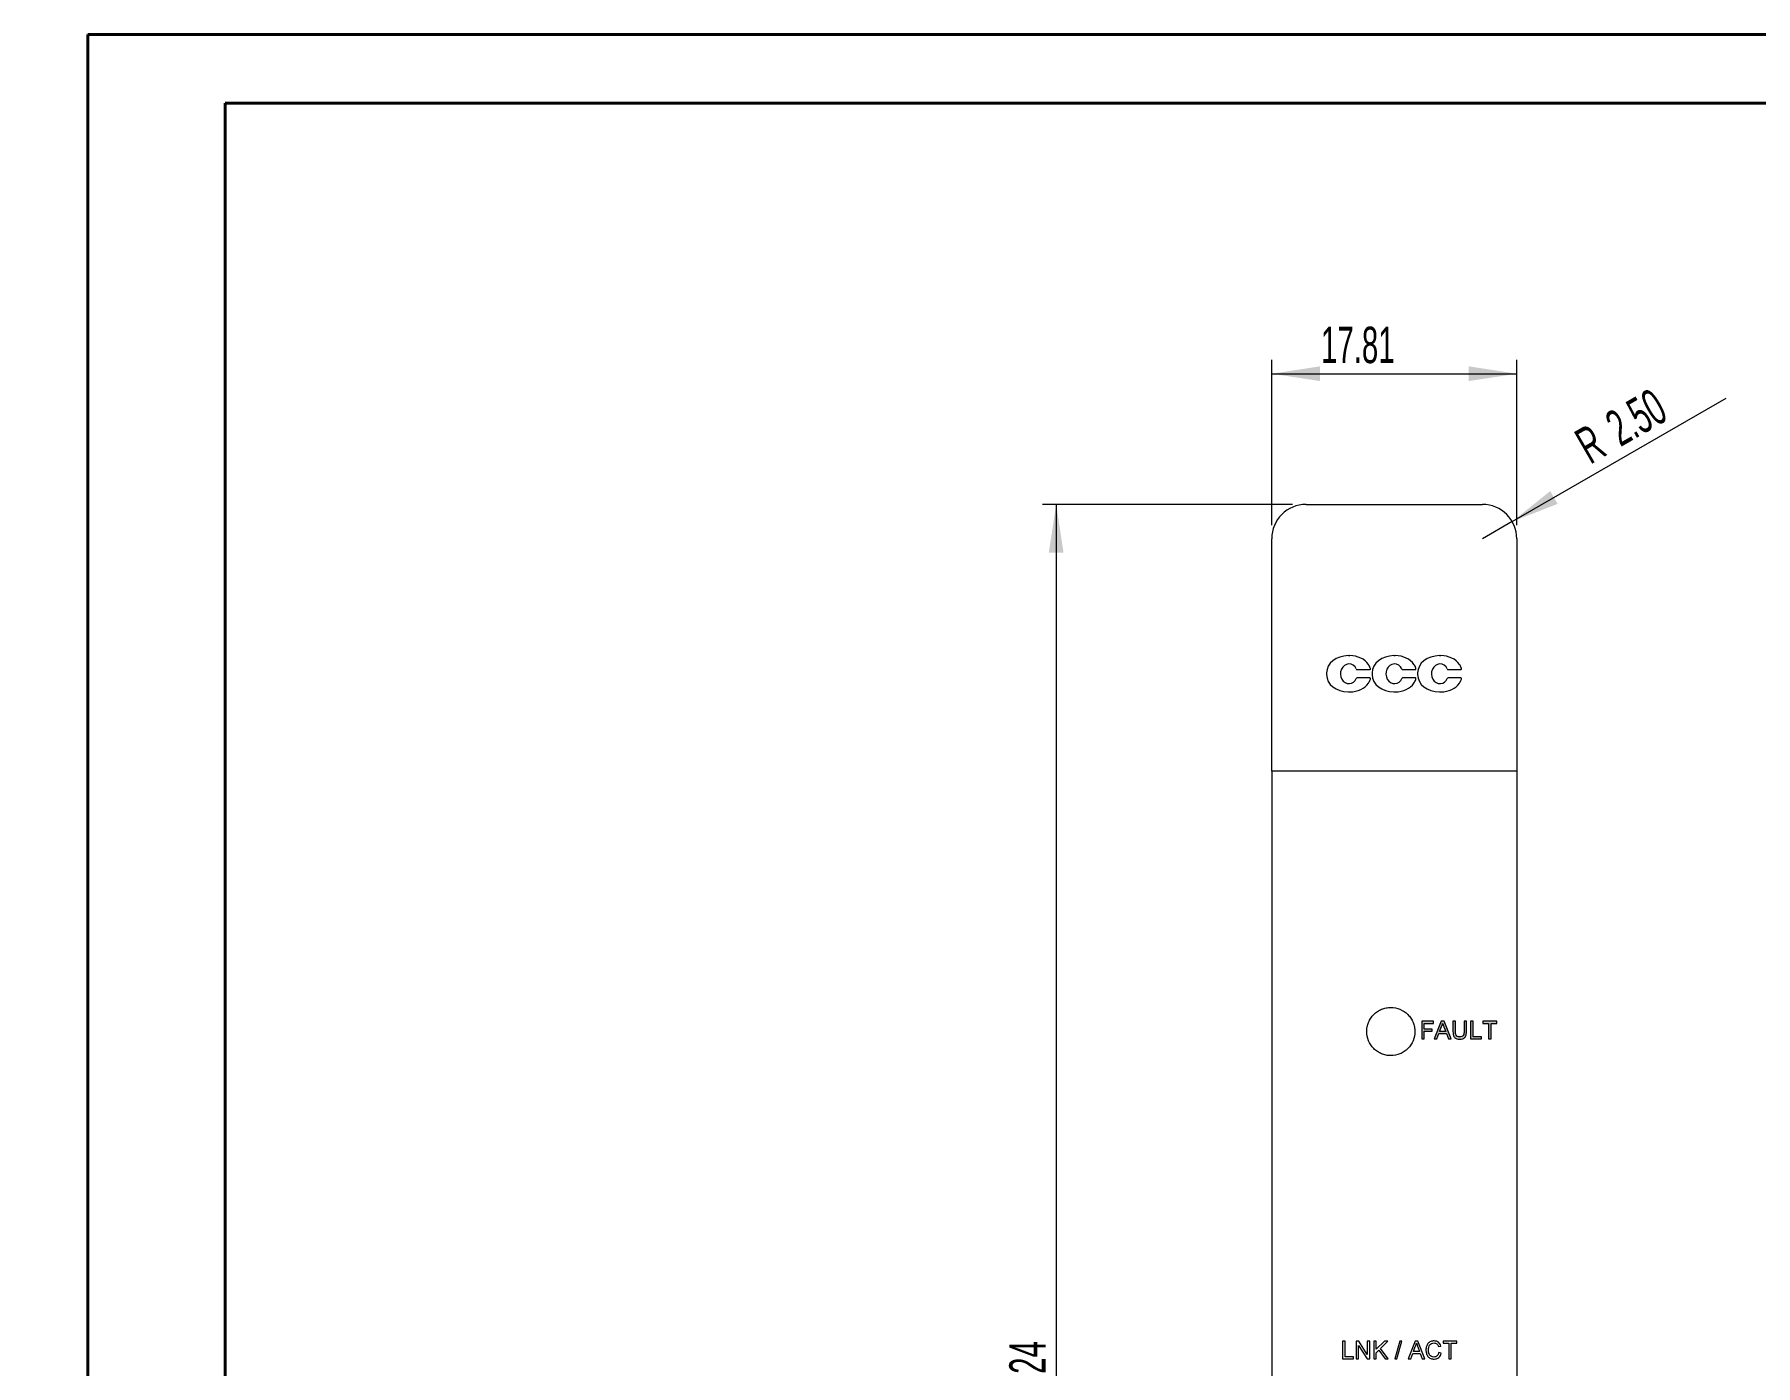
# Model space of a CAD drawing. Header units: millimetres. Extents: x -565 to 210, y 0 to 297.
# Drawn here: x -3.8 to 121.3, y 200.5 to 297.2 of the extents above; entities that cross this region are included whole.
import ezdxf

# ---------------------------------------------------------------- set-up
doc = ezdxf.new("R2010")
doc.units = ezdxf.units.MM
doc.styles.add('SLDTEXTSTYLE2', font='TXT', dxfattribs={"width": 0.605})
doc.dimstyles.new('SLDDIMSTYLE0', dxfattribs={"dimtxt": 2.568319, "dimasz": 3.5, "dimexe": 0, "dimexo": 0.0625, "dimgap": 0.64208, "dimtad": 2, "dimrnd": 1e-09, "dimzin": 12, "dimdsep": 46, "dimtxsty": 'SLDTEXTSTYLE2', "dimsah": 1, "dimcen": 0.09, "dimadec": 0, "dimazin": 0, "dimtfac": 1, "dimtofl": 0, "dimtmove": 0, "dimatfit": 3, "dimfxl": 1, "dimtolj": 1, "dimtzin": 12, "dimarcsym": 0})
doc.dimstyles.new('SLDDIMSTYLE1', dxfattribs={"dimtxt": 2.568319, "dimasz": 3.5, "dimexe": 0, "dimexo": 0.0625, "dimgap": 0.64208, "dimtad": 2, "dimrnd": 1e-09, "dimzin": 4, "dimdsep": 46, "dimtxsty": 'SLDTEXTSTYLE2', "dimsah": 1, "dimcen": 0.09, "dimadec": 0, "dimazin": 0, "dimtfac": 1, "dimtofl": 0, "dimtmove": 0, "dimatfit": 3, "dimfxl": 1, "dimtolj": 1, "dimtzin": 12, "dimarcsym": 0})
doc.dimstyles.new('SLDDIMSTYLE3', dxfattribs={"dimtxt": 2.568319, "dimasz": 3.5, "dimexe": 0, "dimexo": 0.0625, "dimgap": 0.64208, "dimtad": 2, "dimrnd": 1e-09, "dimzin": 12, "dimdsep": 46, "dimtxsty": 'SLDTEXTSTYLE2', "dimblk1": 'NONE', "dimblk2": 'NONE', "dimsah": 1, "dimcen": 0.09, "dimadec": 0, "dimazin": 0, "dimtfac": 1, "dimtofl": 0, "dimtmove": 0, "dimatfit": 3, "dimldrblk": 'NONE', "dimfxl": 1, "dimtolj": 1, "dimtzin": 12, "dimarcsym": 0})

# ---------------------------------------------------------------- blocks, each defined once
blk = doc.blocks.new('*D3')
at = {"color": 7, "linetype": 'Continuous', "lineweight": 0}
for p, q in [((86.14, 261.55), (86.14, 273.55)), ((103.95, 261.55), (103.95, 273.55)), ((86.14, 272.55), (103.95, 272.55))]:
    blk.add_line(p, q, dxfattribs=at)
for points in [[(86.14, 272.55), (89.64, 272.02), (89.64, 273.09)], [(103.95, 272.55), (100.45, 273.09), (100.45, 272.02)]]:
    blk.add_solid(points, dxfattribs=at)
at = {"color": 7, "linetype": 'Continuous', "lineweight": 0, "insert": (89.71, 275.97), "char_height": 2.646, "attachment_point": 1, "style": 'SLDTEXTSTYLE2'}
blk.add_mtext('17.81', dxfattribs=at)
blk = doc.blocks.new('*D4')
at = {"color": 7, "linetype": 'Continuous', "lineweight": 0}
for p, q in [((87.64, 263.05), (69.47, 263.05)), ((70.47, 263.05), (70.47, 108.81)), ((88.14, 108.81), (69.47, 108.81))]:
    blk.add_line(p, q, dxfattribs=at)
for points in [[(70.47, 263.05), (69.93, 259.55), (71, 259.55)], [(70.47, 108.81), (71, 112.31), (69.93, 112.31)]]:
    blk.add_solid(points, dxfattribs=at)
at = {"color": 7, "linetype": 'Continuous', "lineweight": 0, "insert": (67.06, 195.69), "char_height": 2.646, "attachment_point": 1, "rotation": 90, "style": 'SLDTEXTSTYLE2'}
blk.add_mtext('154.24', dxfattribs=at)
blk = doc.blocks.new('*D5')
at = {"color": 7, "linetype": 'Continuous', "lineweight": 0}
for q in [(119.16, 270.78), (101.45, 260.55)]:
    blk.add_line((103.61, 261.8), q, dxfattribs=at)
blk.add_solid([(103.61, 261.8), (106.91, 263.09), (106.37, 264.02)], dxfattribs=at)
at = {"color": 7, "linetype": 'Continuous', "lineweight": 0, "attachment_point": 1, "rotation": 30, "style": 'SLDTEXTSTYLE2'}
for s, insert, char_height in [('2.50', (110.15, 269.5), 2.646), ('R', (107.95, 268.22), 2.65)]:
    blk.add_mtext(s, dxfattribs=dict(at, insert=insert, char_height=char_height))
blk = doc.blocks.new('*D23')
at = {"color": 7, "linetype": 'Continuous', "lineweight": 0, "attachment_point": 1, "rotation": 353.613, "style": 'SLDTEXTSTYLE2'}
for s, insert, char_height in [('R', (122.9, 170.12), 2.65), ('719.48', (125.43, 169.84), 2.646)]:
    blk.add_mtext(s, dxfattribs=dict(at, insert=insert, char_height=char_height))
blk = doc.blocks.new('_NONE')

msp = doc.modelspace()

# ---------------------------------------------------------------- hatches: boundary and pattern name
h = msp.add_hatch(color=256)
h.paths.add_polyline_path([(97.034, 225.483), (97.034, 224.199), (97.215, 224.199), (97.215, 224.775), (97.791, 224.775), (97.791, 224.923), (97.215, 224.923), (97.215, 225.335), (97.89, 225.335), (97.89, 225.483)])
h.paths.add_polyline_path([(102.483, 225.483), (101.479, 225.483), (101.479, 225.335), (101.89, 225.335), (101.89, 224.199), (102.071, 224.199), (102.071, 225.335), (102.483, 225.335)])
h.paths.add_polyline_path([(100.59, 224.199), (101.38, 224.199), (101.38, 224.347), (100.771, 224.347), (100.771, 225.483), (100.59, 225.483)])
edge = h.paths.add_edge_path(flags=16)
edge.add_spline(control_points=[(98.469, 225.098), (98.478, 225.117), (98.488, 225.136), (98.496, 225.155), (98.505, 225.174), (98.513, 225.194), (98.52, 225.214), (98.535, 225.253), (98.546, 225.294), (98.556, 225.335)], knot_values=[0, 0, 0, 0, 0.0000635, 0.0000635, 0.0000635, 0.000127, 0.000127, 0.000127, 0.0002538, 0.0002538, 0.0002538, 0.0002538], degree=3, periodic=0)
edge.add_spline(control_points=[(98.556, 225.335), (98.564, 225.314), (98.572, 225.293), (98.58, 225.271), (98.588, 225.25), (98.596, 225.229), (98.604, 225.207), (98.612, 225.186), (98.619, 225.165), (98.627, 225.144), (98.635, 225.122), (98.643, 225.101), (98.651, 225.08)], knot_values=[0, 0, 0, 0, 0.000068, 0.000068, 0.000068, 0.0001361, 0.0001361, 0.0001361, 0.0002041, 0.0002041, 0.0002041, 0.0002722, 0.0002722, 0.0002722, 0.0002722], degree=3, periodic=0)
edge.add_line((98.651, 225.08), (98.776, 224.742))
edge.add_line((98.776, 224.742), (98.337, 224.742))
edge.add_line((98.337, 224.742), (98.469, 225.098))
h.paths.add_polyline_path([(97.944, 224.199), (98.137, 224.199), (98.283, 224.594), (98.83, 224.594), (98.976, 224.199), (99.168, 224.199), (98.659, 225.483), (98.454, 225.483)])
edge = h.paths.add_edge_path()
edge.add_spline(control_points=[(99.802, 224.183), (99.874, 224.183), (99.946, 224.191), (100.083, 224.238), (100.144, 224.28), (100.236, 224.389), (100.262, 224.46), (100.289, 224.601), (100.292, 224.673), (100.293, 224.744)], knot_values=[0, 0, 0, 0, 0.25, 0.25, 0.5, 0.5, 0.75, 0.75, 1, 1, 1, 1], degree=3, periodic=0)
edge.add_line((100.293, 224.744), (100.293, 225.483))
edge.add_line((100.293, 225.483), (100.112, 225.483))
edge.add_line((100.112, 225.483), (100.112, 224.753))
edge.add_spline(control_points=[(100.112, 224.753), (100.111, 224.702), (100.11, 224.652), (100.095, 224.551), (100.083, 224.501), (100.031, 224.414), (99.986, 224.384), (99.89, 224.352), (99.839, 224.348), (99.788, 224.347)], knot_values=[0, 0, 0, 0, 0.25, 0.25, 0.5, 0.5, 0.75, 0.75, 1, 1, 1, 1], degree=3, periodic=0)
edge.add_spline(control_points=[(99.788, 224.347), (99.739, 224.348), (99.69, 224.354), (99.6, 224.394), (99.561, 224.426), (99.51, 224.51), (99.5, 224.559), (99.488, 224.656), (99.487, 224.704), (99.487, 224.753)], knot_values=[0, 0, 0, 0, 0.25, 0.25, 0.5, 0.5, 0.75, 0.75, 1, 1, 1, 1], degree=3, periodic=0)
edge.add_line((99.487, 224.753), (99.487, 225.483))
edge.add_line((99.487, 225.483), (99.305, 225.483))
edge.add_line((99.305, 225.483), (99.305, 224.744))
edge.add_spline(control_points=[(99.305, 224.744), (99.306, 224.672), (99.31, 224.6), (99.337, 224.457), (99.363, 224.386), (99.455, 224.275), (99.519, 224.235), (99.657, 224.19), (99.73, 224.184), (99.802, 224.183)], knot_values=[0, 0, 0, 0, 0.25, 0.25, 0.5, 0.5, 0.75, 0.75, 1, 1, 1, 1], degree=3, periodic=0)

# ---------------------------------------------------------------- linework, layer by layer
at = {"color": 7, "linetype": 'Continuous', "lineweight": 40}
for p, q in [((0.079, 0.215), (0.079, 297.215)), ((0.079, 297.215), (210.079, 297.215)), ((10.079, 292.215), (205.079, 292.215)), ((10.079, 5.215), (10.079, 292.215))]:
    msp.add_line(p, q, dxfattribs=at)
at = {"color": 7, "linetype": 'Continuous', "lineweight": 15}
for p, q in [((88.635, 263.055), (101.445, 263.055)), ((86.135, 243.655), (86.135, 260.555)), ((103.945, 260.555), (103.945, 243.655)), ((91.8, 252.059), (91.707, 252.059)), ((95.108, 252.059), (95.015, 252.059)), ((98.417, 252.059), (98.323, 252.059)), ((90.121, 250.808), (90.121, 250.678)), ((92.338, 251.048), (93.273, 251.048)), ((93.269, 250.441), (92.338, 250.441)), ((93.429, 250.808), (93.429, 250.678)), ((95.646, 251.048), (96.582, 251.048)), ((96.577, 250.441), (95.646, 250.441)), ((96.738, 250.808), (96.738, 250.678)), ((98.954, 251.048), (99.89, 251.048)), ((99.885, 250.441), (98.954, 250.441)), ((91.707, 249.427), (91.8, 249.427)), ((95.015, 249.427), (95.108, 249.427)), ((98.323, 249.427), (98.417, 249.427)), ((103.945, 243.655), (86.135, 243.655)), ((86.135, 243.655), (86.135, 111.76)), ((103.945, 243.655), (103.945, 111.76)), ((97.89, 225.483), (97.034, 225.483)), ((97.034, 225.483), (97.034, 224.199)), ((97.215, 225.335), (97.89, 225.335)), ((97.215, 224.923), (97.215, 225.335)), ((97.89, 225.335), (97.89, 225.483)), ((98.454, 225.483), (97.944, 224.199)), ((98.659, 225.483), (98.454, 225.483)), ((99.168, 224.199), (98.659, 225.483)), ((99.305, 225.483), (99.305, 224.744)), ((99.487, 225.483), (99.305, 225.483)), ((99.487, 224.753), (99.487, 225.483)), ((100.293, 225.483), (100.112, 225.483)), ((100.112, 225.483), (100.112, 224.753)), ((100.293, 224.744), (100.293, 225.483)), ((100.59, 225.483), (100.59, 224.199)), ((100.771, 225.483), (100.59, 225.483)), ((100.771, 224.347), (100.771, 225.483)), ((101.479, 225.483), (101.479, 225.335)), ((102.483, 225.483), (101.479, 225.483)), ((101.479, 225.335), (101.89, 225.335)), ((101.89, 225.335), (101.89, 224.199)), ((102.071, 225.335), (102.483, 225.335)), ((102.071, 224.199), (102.071, 225.335)), ((102.483, 225.335), (102.483, 225.483)), ((97.034, 224.199), (97.215, 224.199)), ((97.791, 224.923), (97.215, 224.923)), ((97.215, 224.775), (97.791, 224.775)), ((97.215, 224.199), (97.215, 224.775)), ((97.791, 224.775), (97.791, 224.923)), ((97.944, 224.199), (98.137, 224.199)), ((98.137, 224.199), (98.283, 224.594)), ((98.283, 224.594), (98.83, 224.594)), ((98.337, 224.742), (98.469, 225.098)), ((98.776, 224.742), (98.337, 224.742)), ((98.651, 225.08), (98.776, 224.742)), ((98.83, 224.594), (98.976, 224.199)), ((98.976, 224.199), (99.168, 224.199)), ((100.59, 224.199), (101.38, 224.199)), ((101.38, 224.347), (100.771, 224.347)), ((101.38, 224.199), (101.38, 224.347)), ((101.89, 224.199), (102.071, 224.199)), ((91.281, 202.233), (91.281, 200.949)), ((91.462, 202.233), (91.281, 202.233)), ((91.462, 201.097), (91.462, 202.233)), ((92.461, 202.233), (92.269, 202.233)), ((92.269, 202.233), (92.269, 200.949)), ((92.45, 201.907), (93.066, 200.949)), ((92.45, 200.949), (92.45, 201.907)), ((93.076, 201.275), (92.461, 202.233)), ((93.076, 202.233), (93.076, 201.275)), ((93.257, 202.233), (93.076, 202.233)), ((93.257, 200.949), (93.257, 202.233)), ((93.553, 202.233), (93.553, 200.949)), ((93.734, 202.233), (93.553, 202.233)), ((93.734, 201.642), (93.734, 202.233)), ((94.326, 202.233), (93.734, 201.642)), ((93.734, 201.394), (93.923, 201.582)), ((93.923, 201.582), (94.384, 200.949)), ((94.037, 201.697), (94.574, 202.233)), ((94.607, 200.949), (94.037, 201.697)), ((94.574, 202.233), (94.326, 202.233)), ((95.447, 202.233), (95.084, 200.949)), ((95.221, 200.949), (95.583, 202.233)), ((95.583, 202.233), (95.447, 202.233)), ((96.555, 202.233), (96.045, 200.949)), ((96.438, 201.493), (96.569, 201.848)), ((96.876, 201.493), (96.438, 201.493)), ((96.759, 202.233), (96.555, 202.233)), ((96.751, 201.83), (96.876, 201.493)), ((97.269, 200.949), (96.759, 202.233)), ((98.245, 201.838), (98.427, 201.877)), ((98.459, 201.36), (98.278, 201.402)), ((99.595, 202.233), (98.591, 202.233)), ((98.591, 202.233), (98.591, 202.085)), ((98.591, 202.085), (99.003, 202.085)), ((99.003, 202.085), (99.003, 200.949)), ((99.184, 202.085), (99.595, 202.085)), ((99.184, 200.949), (99.184, 202.085)), ((99.595, 202.085), (99.595, 202.233)), ((91.281, 200.949), (92.072, 200.949)), ((92.072, 201.097), (91.462, 201.097)), ((92.072, 200.949), (92.072, 201.097)), ((92.269, 200.949), (92.45, 200.949)), ((93.066, 200.949), (93.257, 200.949)), ((93.553, 200.949), (93.734, 200.949)), ((93.734, 200.949), (93.734, 201.394)), ((94.384, 200.949), (94.607, 200.949)), ((95.084, 200.949), (95.221, 200.949)), ((96.045, 200.949), (96.237, 200.949)), ((96.237, 200.949), (96.383, 201.344)), ((96.383, 201.344), (96.93, 201.344)), ((96.93, 201.344), (97.077, 200.949)), ((97.077, 200.949), (97.269, 200.949)), ((99.003, 200.949), (99.184, 200.949))]:
    msp.add_line(p, q, dxfattribs=at)
for centre, radius, start, end in [((88.635, 260.555), 2.5, 90, 180), ((101.445, 260.555), 2.5, 0, 90), ((92.338, 251.114), 0.0654, 199.48899, 270), ((92.338, 250.376), 0.0654, 90, 160.51101), ((92.216, 250.749), 1.158, 20.82654, 35.29621), ((92.226, 250.729), 1.146, 324.72882, 338.74811), ((93.269, 250.406), 0.0352, 9.79339, 90), ((93.269, 251.083), 0.0352, 277.30153, 343.42115), ((93.122, 250.381), 0.184, 338.74811, 9.79339), ((93.122, 251.108), 0.184, 348.97296, 16.50965), ((95.646, 251.114), 0.0654, 199.48899, 270), ((95.646, 250.376), 0.0654, 90, 160.51101), ((95.525, 250.749), 1.158, 20.82654, 35.29621), ((95.534, 250.729), 1.146, 324.72882, 338.74811), ((96.577, 250.406), 0.0352, 9.79339, 90), ((96.577, 251.083), 0.0352, 277.30161, 343.42116), ((96.431, 250.381), 0.184, 338.74811, 9.79339), ((96.43, 251.108), 0.184, 348.97296, 16.50965), ((98.954, 251.114), 0.0654, 199.48899, 270), ((98.954, 250.376), 0.0654, 90, 160.51101), ((98.833, 250.749), 1.158, 20.82654, 35.29621), ((98.842, 250.729), 1.146, 324.72882, 338.74811), ((99.885, 250.406), 0.0352, 9.79339, 90), ((99.886, 251.083), 0.0352, 277.30161, 343.42116), ((99.739, 250.381), 0.184, 338.74811, 9.79339), ((99.739, 251.108), 0.184, 348.97296, 16.50965)]:
    msp.add_arc(centre, radius, start, end, dxfattribs=at)
for centre, major_axis, ratio, start_param, end_param in [((91.769, 250.759), (-1.645, 0.129), 0.7866323, 4.8120332, 6.3449703), ((91.748, 250.743), (0.004, -0.717), 0.8658011, 3.1810256, 6.3285738), ((91.692, 250.743), (-0.283, -0.682), 0.8184377, 2.4040424, 3.5656857), ((91.678, 250.758), (1.643, 0.245), 0.7781439, 0.3427484, 1.3813317), ((95.077, 250.759), (-1.645, 0.129), 0.7866323, 4.8120332, 6.3449703), ((95.056, 250.743), (0.004, -0.717), 0.8658011, 3.1810256, 6.3285738), ((95, 250.743), (-0.283, -0.682), 0.8184377, 2.4040424, 3.5656857), ((94.986, 250.758), (1.643, 0.245), 0.7781439, 0.3427484, 1.3813317), ((98.386, 250.759), (-1.645, 0.129), 0.7866323, 4.8120332, 6.3449703), ((98.364, 250.743), (0.004, -0.717), 0.8658011, 3.1810256, 6.3285738), ((98.308, 250.743), (-0.283, -0.682), 0.8184377, 2.4040424, 3.5656857), ((98.295, 250.758), (1.643, 0.245), 0.7781439, 0.3427484, 1.3813317), ((91.769, 250.727), (1.645, 0.129), 0.7866323, 3.0798076, 4.6127448), ((91.692, 250.747), (0.283, -0.682), 0.8184377, 5.9551554, 7.0207355), ((95.077, 250.727), (1.645, 0.129), 0.7866323, 3.0798076, 4.6127448), ((95, 250.747), (0.283, -0.682), 0.8184377, 5.9551554, 7.0207355), ((98.386, 250.727), (1.645, 0.129), 0.7866323, 3.0798076, 4.6127448), ((98.308, 250.747), (0.283, -0.682), 0.8184377, 5.9551554, 7.0207355), ((91.678, 250.728), (-1.643, 0.245), 0.7781439, 1.760261, 2.7988443), ((94.986, 250.728), (-1.643, 0.245), 0.7781439, 1.760261, 2.7988443), ((98.295, 250.728), (-1.643, 0.245), 0.7781439, 1.760261, 2.7988443)]:
    msp.add_ellipse(centre, major_axis=major_axis, ratio=ratio, start_param=start_param, end_param=end_param, dxfattribs=at)
for points, knots in [([(96.535, 224.736), (96.535, 224.852), (96.524, 224.966), (96.48, 225.189), (96.446, 225.3), (96.358, 225.512), (96.304, 225.613), (96.177, 225.803), (96.103, 225.893), (95.861, 226.135), (95.666, 226.266), (95.245, 226.44), (95.015, 226.486), (94.672, 226.486), (94.556, 226.475), (94.332, 226.43), (94.223, 226.397), (94.011, 226.31), (93.908, 226.255), (93.718, 226.128), (93.63, 226.056), (93.467, 225.893), (93.394, 225.804), (93.267, 225.615), (93.213, 225.512), (93.125, 225.3), (93.092, 225.191), (93.047, 224.967), (93.035, 224.851), (93.035, 224.509), (93.081, 224.278), (93.255, 223.857), (93.385, 223.662), (93.627, 223.42), (93.717, 223.346), (93.907, 223.218), (94.008, 223.164), (94.219, 223.076), (94.331, 223.043), (94.555, 222.998), (94.668, 222.987), (95.014, 222.986), (95.242, 223.031), (95.56, 223.163), (95.661, 223.217), (95.851, 223.344), (95.941, 223.417), (96.184, 223.66), (96.314, 223.855), (96.489, 224.276), (96.535, 224.505), (96.535, 224.736)], [0, 0, 0, 0, 0.03125, 0.03125, 0.0625, 0.0625, 0.09375, 0.09375, 0.125, 0.125, 0.1875, 0.1875, 0.25, 0.25, 0.28125, 0.28125, 0.3125, 0.3125, 0.34375, 0.34375, 0.375, 0.375, 0.40625, 0.40625, 0.4375, 0.4375, 0.46875, 0.46875, 0.5, 0.5, 0.5625, 0.5625, 0.625, 0.625, 0.65625, 0.65625, 0.6875, 0.6875, 0.71875, 0.71875, 0.75, 0.75, 0.8125, 0.8125, 0.84375, 0.84375, 0.875, 0.875, 0.9375, 0.9375, 1, 1, 1, 1]), ([(98.469, 225.098), (98.478, 225.117), (98.488, 225.136), (98.496, 225.155), (98.505, 225.174), (98.513, 225.194), (98.52, 225.214), (98.535, 225.253), (98.546, 225.294), (98.556, 225.335)], [0, 0, 0, 0, 0.00006346209, 0.00006346209, 0.00006346209, 0.000126978, 0.000126978, 0.000126978, 0.00025383542, 0.00025383542, 0.00025383542, 0.00025383542]), ([(98.556, 225.335), (98.564, 225.314), (98.572, 225.293), (98.58, 225.271), (98.588, 225.25), (98.596, 225.229), (98.604, 225.207), (98.612, 225.186), (98.619, 225.165), (98.627, 225.144), (98.635, 225.122), (98.643, 225.101), (98.651, 225.08)], [0, 0, 0, 0, 0.00006804279, 0.00006804279, 0.00006804279, 0.00013608166, 0.00013608166, 0.00013608166, 0.00020412297, 0.00020412297, 0.00020412297, 0.00027216423, 0.00027216423, 0.00027216423, 0.00027216423]), ([(99.305, 224.744), (99.306, 224.672), (99.31, 224.6), (99.337, 224.457), (99.363, 224.386), (99.455, 224.275), (99.519, 224.235), (99.657, 224.19), (99.73, 224.184), (99.802, 224.183)], [0, 0, 0, 0, 0.25, 0.25, 0.5, 0.5, 0.75, 0.75, 1, 1, 1, 1]), ([(99.788, 224.347), (99.739, 224.348), (99.69, 224.354), (99.6, 224.394), (99.561, 224.426), (99.51, 224.51), (99.5, 224.559), (99.488, 224.656), (99.487, 224.704), (99.487, 224.753)], [0, 0, 0, 0, 0.25, 0.25, 0.5, 0.5, 0.75, 0.75, 1, 1, 1, 1]), ([(100.112, 224.753), (100.111, 224.702), (100.11, 224.652), (100.095, 224.551), (100.083, 224.501), (100.031, 224.414), (99.986, 224.384), (99.89, 224.352), (99.839, 224.348), (99.788, 224.347)], [0, 0, 0, 0, 0.25, 0.25, 0.5, 0.5, 0.75, 0.75, 1, 1, 1, 1]), ([(99.802, 224.183), (99.874, 224.183), (99.946, 224.191), (100.083, 224.238), (100.144, 224.28), (100.236, 224.389), (100.262, 224.46), (100.289, 224.601), (100.292, 224.673), (100.293, 224.744)], [0, 0, 0, 0, 0.25, 0.25, 0.5, 0.5, 0.75, 0.75, 1, 1, 1, 1]), ([(96.569, 201.848), (96.578, 201.867), (96.588, 201.886), (96.597, 201.905), (96.605, 201.924), (96.613, 201.944), (96.621, 201.964), (96.635, 202.003), (96.647, 202.044), (96.657, 202.085)], [0, 0, 0, 0, 0.00006346205, 0.00006346205, 0.00006346205, 0.00012697788, 0.00012697788, 0.00012697788, 0.00025413613, 0.00025413613, 0.00025413613, 0.00025413613]), ([(96.657, 202.085), (96.664, 202.064), (96.673, 202.043), (96.68, 202.021), (96.688, 202), (96.696, 201.979), (96.704, 201.958), (96.712, 201.936), (96.72, 201.915), (96.727, 201.894), (96.735, 201.873), (96.743, 201.851), (96.751, 201.83)], [0, 0, 0, 0, 0.00006812378, 0.00006812378, 0.00006812378, 0.00013624365, 0.00013624365, 0.00013624365, 0.00020436594, 0.00020436594, 0.00020436594, 0.00027248819, 0.00027248819, 0.00027248819, 0.00027248819]), ([(97.932, 202.25), (97.849, 202.248), (97.768, 202.236), (97.614, 202.172), (97.544, 202.124), (97.437, 201.999), (97.398, 201.924), (97.35, 201.767), (97.341, 201.684), (97.34, 201.601)], [0, 0, 0, 0, 0.25, 0.25, 0.5, 0.5, 0.75, 0.75, 1, 1, 1, 1]), ([(97.34, 201.601), (97.341, 201.516), (97.351, 201.433), (97.397, 201.27), (97.433, 201.192), (97.537, 201.057), (97.607, 201.005), (97.764, 200.943), (97.85, 200.934), (97.935, 200.933)], [0, 0, 0, 0, 0.25, 0.25, 0.5, 0.5, 0.75, 0.75, 1, 1, 1, 1]), ([(97.521, 201.602), (97.522, 201.662), (97.528, 201.722), (97.555, 201.84), (97.575, 201.898), (97.644, 201.999), (97.692, 202.039), (97.8, 202.091), (97.862, 202.101), (97.923, 202.102)], [0, 0, 0, 0, 0.25, 0.25, 0.5, 0.5, 0.75, 0.75, 1, 1, 1, 1]), ([(97.918, 201.081), (97.856, 201.082), (97.796, 201.095), (97.685, 201.151), (97.637, 201.193), (97.571, 201.297), (97.551, 201.357), (97.526, 201.477), (97.522, 201.54), (97.521, 201.602)], [0, 0, 0, 0, 0.25, 0.25, 0.5, 0.5, 0.75, 0.75, 1, 1, 1, 1]), ([(98.278, 201.402), (98.269, 201.36), (98.256, 201.318), (98.219, 201.239), (98.193, 201.202), (98.128, 201.141), (98.09, 201.118), (98.007, 201.087), (97.963, 201.082), (97.918, 201.081)], [0, 0, 0, 0, 0.25, 0.25, 0.5, 0.5, 0.75, 0.75, 1, 1, 1, 1]), ([(97.923, 202.102), (97.961, 202.101), (97.998, 202.097), (98.07, 202.074), (98.104, 202.056), (98.19, 201.981), (98.222, 201.91), (98.245, 201.838)], [0, 0, 0, 0, 0.25, 0.25, 0.5, 0.5, 1, 1, 1, 1]), ([(98.427, 201.877), (98.41, 201.93), (98.39, 201.982), (98.331, 202.076), (98.292, 202.118), (98.203, 202.186), (98.152, 202.212), (98.044, 202.243), (97.988, 202.249), (97.932, 202.25)], [0, 0, 0, 0, 0.25, 0.25, 0.5, 0.5, 0.75, 0.75, 1, 1, 1, 1]), ([(97.935, 200.933), (97.997, 200.934), (98.058, 200.941), (98.175, 200.978), (98.23, 201.008), (98.324, 201.088), (98.363, 201.136), (98.423, 201.243), (98.444, 201.301), (98.459, 201.36)], [0, 0, 0, 0, 0.25, 0.25, 0.5, 0.5, 0.75, 0.75, 1, 1, 1, 1])]:
    msp.add_open_spline(points, degree=3, knots=knots, dxfattribs=at)

# ---------------------------------------------------------------- dimensions: what is measured, and where the dimension line sits
at = {"color": 7, "linetype": 'Continuous', "lineweight": 0}
dim = msp.add_linear_dim(base=(103.945, 272.555), p1=(86.135, 260.555), p2=(103.945, 260.555), dimstyle='SLDDIMSTYLE0', dxfattribs=at)
dim.commit()
dim.dimension.update_dxf_attribs({"geometry": '*D3', "text_midpoint": (94.119, 272.555), "dimtype": 160})
for center, mpoint, dimstyle, picture, middle in [((101.445, 260.555), (103.61, 261.805), 'SLDDIMSTYLE1', '*D5', (113.83, 267.705)), ((-564.603, 243.655), (0, 0), 'SLDDIMSTYLE3', '*D23', (129.055, 166.008))]:
    dim = msp.add_radius_dim(center=center, mpoint=mpoint, dimstyle=dimstyle, dxfattribs=at)
    dim.commit()
    dim.dimension.update_dxf_attribs({"geometry": picture, "text_midpoint": middle, "dimtype": 164})
dim = msp.add_linear_dim(base=(70.466, 108.812), p1=(88.635, 263.055), p2=(89.135, 108.812), angle=90, dimstyle='SLDDIMSTYLE0', dxfattribs=at)
dim.commit()
dim.dimension.update_dxf_attribs({"geometry": '*D4', "text_midpoint": (70.466, 201.076), "dimtype": 160})

doc.saveas('drawing.dxf')
